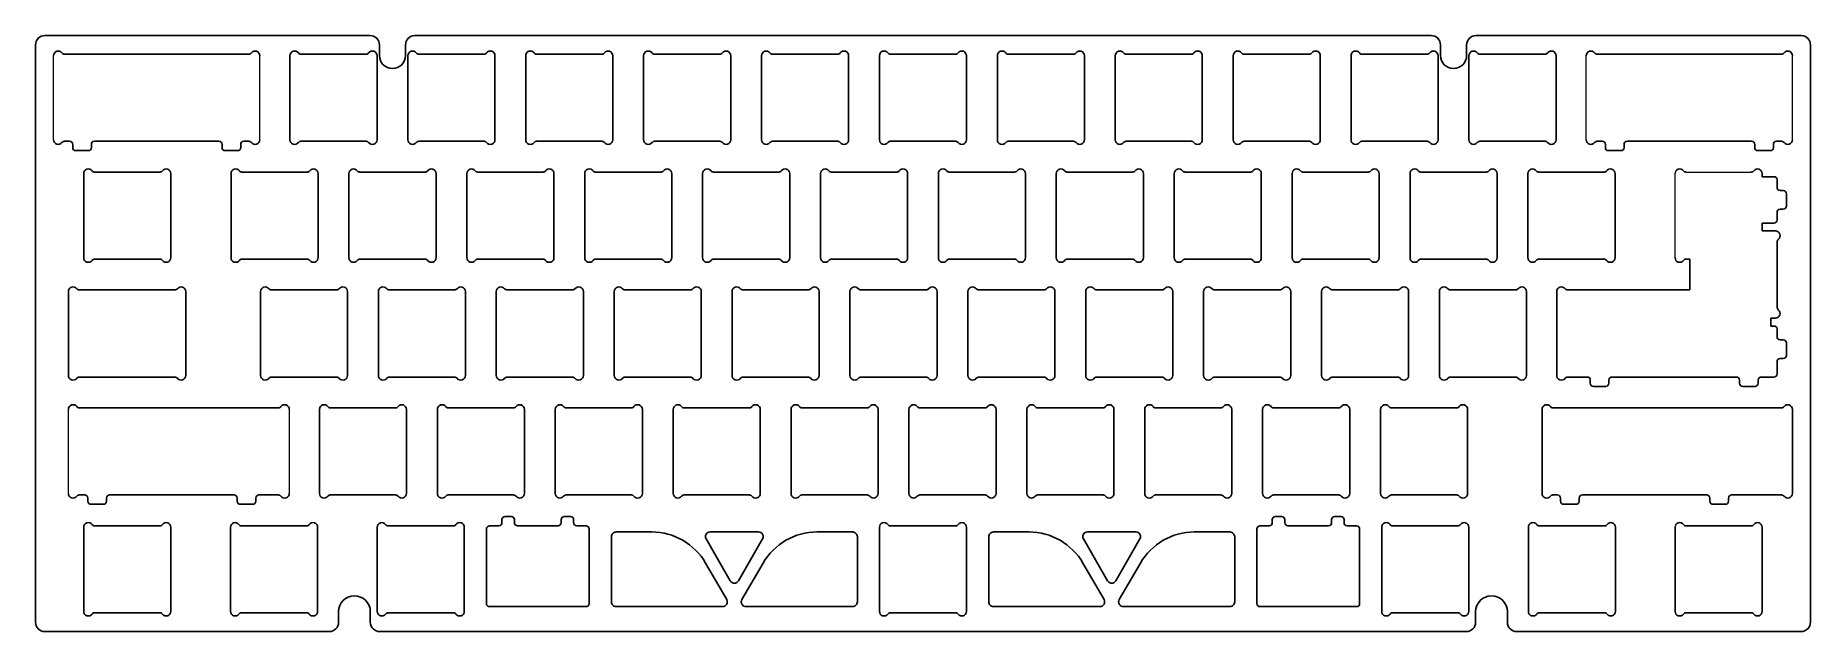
# Model space of a CAD drawing. Header units: millimetres. Extents: x 46 to 332, y 43 to 139.
import ezdxf

# ---------------------------------------------------------------- set-up
doc = ezdxf.new("R2010")
doc.units = ezdxf.units.MM
doc.layers.add('JELLY-00-00-06_PBL1', color=7, linetype='Continuous')
doc.layers.add('Visible_Pen_No__7', color=7, linetype='Continuous', lineweight=18)

msp = doc.modelspace()

# ---------------------------------------------------------------- linework, layer by layer
at = {"color": 4, "linetype": 'Continuous'}
for p, q in [((80.73, 135.81), (51.08, 135.81)), ((297.43, 135.81), (327.08, 135.81)), ((75.91, 121.81), (55.91, 121.81)), ((302.26, 121.81), (322.26, 121.81)), ((299.83, 83.91), (319.83, 83.91))]:
    msp.add_line(p, q, dxfattribs=at)
at = {"color": 4}
for p, q in [((51.91, 121.81), (51.08, 121.81)), ((52.41, 120.81), (52.41, 121.31)), ((54.91, 120.31), (52.91, 120.31)), ((55.41, 120.81), (55.41, 121.31)), ((76.41, 120.81), (76.41, 121.31)), ((78.91, 120.31), (76.91, 120.31)), ((79.41, 120.81), (79.41, 121.31)), ((79.91, 121.81), (80.73, 121.81)), ((298.26, 121.81), (297.43, 121.81)), ((298.76, 120.81), (298.76, 121.31)), ((299.26, 120.31), (301.26, 120.31)), ((301.76, 120.81), (301.76, 121.31)), ((322.76, 120.81), (322.76, 121.31)), ((323.26, 120.31), (325.26, 120.31)), ((325.76, 120.81), (325.76, 121.31)), ((326.26, 121.81), (327.08, 121.81)), ((323.97, 116.61), (323.97, 116.11)), ((325.85, 116.11), (323.97, 116.11)), ((326.35, 115.61), (326.35, 114.39)), ((327.35, 113.89), (326.85, 113.89)), ((327.85, 111.39), (327.85, 113.39)), ((323.97, 108.67), (325.85, 108.67)), ((323.97, 107.39), (323.97, 108.67)), ((326.35, 109.17), (326.35, 110.39)), ((327.35, 110.89), (326.85, 110.89)), ((326.1, 107.39), (323.97, 107.39)), ((326.35, 105.64), (326.35, 95.14)), ((51.71, 97.66), (51.71, 84.16)), ((68.83, 97.91), (53.46, 97.91)), ((70.58, 84.16), (70.58, 97.66)), ((290.94, 97.66), (290.94, 84.16)), ((292.69, 97.91), (312.35, 97.91)), ((325.33, 92.11), (325.33, 93.39)), ((325.33, 93.39), (326.1, 93.39)), ((325.33, 92.11), (325.85, 92.11)), ((326.35, 91.61), (326.35, 90.39)), ((327.35, 89.89), (326.85, 89.89)), ((327.85, 87.39), (327.85, 89.39)), ((326.35, 84.41), (326.35, 86.39)), ((327.35, 86.89), (326.85, 86.89)), ((53.46, 83.91), (68.83, 83.91)), ((296.33, 82.91), (296.33, 83.41)), ((299.33, 82.91), (299.33, 83.41)), ((320.33, 82.91), (320.33, 83.41)), ((323.33, 82.91), (323.33, 83.41)), ((323.83, 83.91), (325.85, 83.91)), ((296.83, 82.41), (298.83, 82.41)), ((320.83, 82.41), (322.83, 82.41)), ((53.46, 78.96), (85.47, 78.96)), ((288.58, 78.71), (288.58, 65.21)), ((327.08, 78.96), (290.33, 78.96)), ((328.83, 65.21), (328.83, 78.71)), ((53.46, 64.96), (54.34, 64.96)), ((54.84, 63.96), (54.84, 64.46)), ((55.34, 63.46), (57.34, 63.46)), ((57.84, 63.96), (57.84, 64.46)), ((58.34, 64.96), (78.34, 64.96)), ((78.84, 63.96), (78.84, 64.46)), ((79.34, 63.46), (81.34, 63.46)), ((81.84, 63.96), (81.84, 64.46)), ((82.34, 64.96), (85.47, 64.96)), ((291.06, 64.96), (290.33, 64.96)), ((291.56, 63.96), (291.56, 64.46)), ((292.06, 63.46), (294.06, 63.46)), ((294.56, 63.96), (294.56, 64.46)), ((295.06, 64.96), (315.06, 64.96)), ((315.56, 63.96), (315.56, 64.46)), ((316.06, 63.46), (318.06, 63.46)), ((318.56, 63.96), (318.56, 64.46)), ((327.08, 64.96), (319.06, 64.96))]:
    msp.add_line(p, q, dxfattribs=at)
for points in [[(101.71, 137.31, 0.414214), (100.21, 138.81), (47.93, 138.81, 0.414214), (46.43, 137.31), (46.43, 44.51, 0.414214), (47.93, 43.01), (93.65, 43.01, 0.414214), (95.15, 44.51), (95.15, 46.21, -1), (100.25, 46.21), (100.25, 44.51, 0.414214), (101.75, 43.01), (276.41, 43.01, 0.414214), (277.91, 44.51), (277.91, 46.21, -1), (283.01, 46.21), (283.01, 44.51, 0.414214), (284.51, 43.01), (330.23, 43.01, 0.414214), (331.73, 44.51), (331.73, 137.31, 0.414214), (330.23, 138.81), (277.96, 138.81, 0.414214), (276.46, 137.31), (276.46, 135.61, -1), (272.26, 135.61), (272.26, 137.31, 0.414214), (270.76, 138.81), (107.41, 138.81, 0.414214), (105.91, 137.31), (105.91, 135.61, -1), (101.71, 135.61)], [(99.58, 121.81), (89.08, 121.81, 0.236068), (88.68, 121.61, -0.720759), (87.33, 122.06), (87.33, 135.56, -0.720759), (88.68, 136.01, 0.236068), (89.08, 135.81), (99.58, 135.81, 0.236068), (99.98, 136.01, -0.720759), (101.33, 135.56), (101.33, 122.06, -0.720759), (99.98, 121.61, 0.236068)], [(107.63, 136.01, 0.720759), (106.28, 135.56), (106.28, 122.06, 0.720759), (107.63, 121.61, -0.236068), (108.03, 121.81), (118.53, 121.81, -0.236068), (118.93, 121.61, 0.720759), (120.28, 122.06), (120.28, 135.56, 0.720759), (118.93, 136.01, -0.236068), (118.53, 135.81), (108.03, 135.81, -0.236068)], [(137.48, 121.81), (126.98, 121.81, 0.236068), (126.58, 121.61, -0.720759), (125.23, 122.06), (125.23, 135.56, -0.720759), (126.58, 136.01, 0.236068), (126.98, 135.81), (137.48, 135.81, 0.236068), (137.88, 136.01, -0.720759), (139.23, 135.56), (139.23, 122.06, -0.720759), (137.88, 121.61, 0.236068)], [(145.93, 135.81), (156.43, 135.81, 0.236068), (156.83, 136.01, -0.720759), (158.18, 135.56), (158.18, 122.06, -0.720759), (156.83, 121.61, 0.236068), (156.43, 121.81), (145.93, 121.81, 0.236068), (145.53, 121.61, -0.720759), (144.18, 122.06), (144.18, 135.56, -0.720759), (145.53, 136.01, 0.236068)], [(164.88, 121.81, 0.236068), (164.48, 121.61, -0.720759), (163.13, 122.06), (163.13, 135.56, -0.720759), (164.48, 136.01, 0.236068), (164.88, 135.81), (175.38, 135.81, 0.236068), (175.78, 136.01, -0.720759), (177.13, 135.56), (177.13, 122.06, -0.720759), (175.78, 121.61, 0.236068), (175.38, 121.81)], [(183.83, 121.81, 0.236068), (183.43, 121.61, -0.720759), (182.08, 122.06), (182.08, 135.56, -0.720759), (183.43, 136.01, 0.236068), (183.83, 135.81), (194.33, 135.81, 0.236068), (194.73, 136.01, -0.720759), (196.08, 135.56), (196.08, 122.06, -0.720759), (194.73, 121.61, 0.236068), (194.33, 121.81)], [(215.03, 135.56, 0.720759), (213.68, 136.01, -0.236068), (213.28, 135.81), (202.78, 135.81, -0.236068), (202.38, 136.01, 0.720759), (201.03, 135.56), (201.03, 122.06, 0.720759), (202.38, 121.61, -0.236068), (202.78, 121.81), (213.28, 121.81, -0.236068), (213.68, 121.61, 0.720759), (215.03, 122.06)], [(221.33, 136.01, 0.720759), (219.98, 135.56), (219.98, 122.06, 0.720759), (221.33, 121.61, -0.236068), (221.73, 121.81), (232.23, 121.81, -0.236068), (232.63, 121.61, 0.720759), (233.98, 122.06), (233.98, 135.56, 0.720759), (232.63, 136.01, -0.236068), (232.23, 135.81), (221.73, 135.81, -0.236068)], [(251.18, 121.81), (240.68, 121.81, 0.236068), (240.28, 121.61, -0.720759), (238.93, 122.06), (238.93, 135.56, -0.720759), (240.28, 136.01, 0.236068), (240.68, 135.81), (251.18, 135.81, 0.236068), (251.58, 136.01, -0.720759), (252.93, 135.56), (252.93, 122.06, -0.720759), (251.58, 121.61, 0.236068)], [(270.13, 121.81), (259.63, 121.81, 0.236068), (259.23, 121.61, -0.720759), (257.88, 122.06), (257.88, 135.56, -0.720759), (259.23, 136.01, 0.236068), (259.63, 135.81), (270.13, 135.81, 0.236068), (270.53, 136.01, -0.720759), (271.88, 135.56), (271.88, 122.06, -0.720759), (270.53, 121.61, 0.236068)], [(278.58, 135.81), (289.08, 135.81, 0.236068), (289.48, 136.01, -0.720759), (290.83, 135.56), (290.83, 122.06, -0.720759), (289.48, 121.61, 0.236068), (289.08, 121.81), (278.58, 121.81, 0.236068), (278.18, 121.61, -0.720759), (276.83, 122.06), (276.83, 135.56, -0.720759), (278.18, 136.01, 0.236068)], [(68.19, 116.61), (68.19, 103.11, -0.720759), (66.84, 102.66, 0.236068), (66.44, 102.86), (55.94, 102.86, 0.236068), (55.54, 102.66, -0.720759), (54.19, 103.11), (54.19, 116.61, -0.720759), (55.54, 117.06, 0.236068), (55.94, 116.86), (66.44, 116.86, 0.236068), (66.84, 117.06, -0.720759)], [(90.51, 102.66, 0.236068), (90.11, 102.86), (79.61, 102.86, 0.236068), (79.21, 102.66, -0.720759), (77.86, 103.11), (77.86, 116.61, -0.720759), (79.21, 117.06, 0.236068), (79.61, 116.86), (90.11, 116.86, 0.236068), (90.51, 117.06, -0.720759), (91.86, 116.61), (91.86, 103.11, -0.720759)], [(96.81, 103.11, 0.720759), (98.16, 102.66, -0.236068), (98.56, 102.86), (109.06, 102.86, -0.236068), (109.46, 102.66, 0.720759), (110.81, 103.11), (110.81, 116.61, 0.720759), (109.46, 117.06, -0.236068), (109.06, 116.86), (98.56, 116.86, -0.236068), (98.16, 117.06, 0.720759), (96.81, 116.61)], [(117.51, 102.86, 0.236068), (117.11, 102.66, -0.720759), (115.76, 103.11), (115.76, 116.61, -0.720759), (117.11, 117.06, 0.236068), (117.51, 116.86), (128.01, 116.86, 0.236068), (128.41, 117.06, -0.720759), (129.76, 116.61), (129.76, 103.11, -0.720759), (128.41, 102.66, 0.236068), (128.01, 102.86)], [(147.36, 102.66, 0.720759), (148.71, 103.11), (148.71, 116.61, 0.720759), (147.36, 117.06, -0.236068), (146.96, 116.86), (136.46, 116.86, -0.236068), (136.06, 117.06, 0.720759), (134.71, 116.61), (134.71, 103.11, 0.720759), (136.06, 102.66, -0.236068), (136.46, 102.86), (146.96, 102.86, -0.236068)], [(166.31, 102.66, 0.720759), (167.66, 103.11), (167.66, 116.61, 0.720759), (166.31, 117.06, -0.236068), (165.91, 116.86), (155.41, 116.86, -0.236068), (155.01, 117.06, 0.720759), (153.66, 116.61), (153.66, 103.11, 0.720759), (155.01, 102.66, -0.236068), (155.41, 102.86), (165.91, 102.86, -0.236068)], [(174.36, 102.86, 0.236068), (173.96, 102.66, -0.720759), (172.61, 103.11), (172.61, 116.61, -0.720759), (173.96, 117.06, 0.236068), (174.36, 116.86), (184.86, 116.86, 0.236068), (185.26, 117.06, -0.720759), (186.61, 116.61), (186.61, 103.11, -0.720759), (185.26, 102.66, 0.236068), (184.86, 102.86)], [(203.81, 116.86, 0.236068), (204.21, 117.06, -0.720759), (205.56, 116.61), (205.56, 103.11, -0.720759), (204.21, 102.66, 0.236068), (203.81, 102.86), (193.31, 102.86, 0.236068), (192.91, 102.66, -0.720759), (191.56, 103.11), (191.56, 116.61, -0.720759), (192.91, 117.06, 0.236068), (193.31, 116.86)], [(210.51, 103.11, 0.720759), (211.86, 102.66, -0.236068), (212.26, 102.86), (222.76, 102.86, -0.236068), (223.16, 102.66, 0.720759), (224.51, 103.11), (224.51, 116.61, 0.720759), (223.16, 117.06, -0.236068), (222.76, 116.86), (212.26, 116.86, -0.236068), (211.86, 117.06, 0.720759), (210.51, 116.61)], [(243.46, 116.61), (243.46, 103.11, -0.720759), (242.11, 102.66, 0.236068), (241.71, 102.86), (231.21, 102.86, 0.236068), (230.81, 102.66, -0.720759), (229.46, 103.11), (229.46, 116.61, -0.720759), (230.81, 117.06, 0.236068), (231.21, 116.86), (241.71, 116.86, 0.236068), (242.11, 117.06, -0.720759)], [(261.06, 102.66, 0.236068), (260.66, 102.86), (250.16, 102.86, 0.236068), (249.76, 102.66, -0.720759), (248.41, 103.11), (248.41, 116.61, -0.720759), (249.76, 117.06, 0.236068), (250.16, 116.86), (260.66, 116.86, 0.236068), (261.06, 117.06, -0.720759), (262.41, 116.61), (262.41, 103.11, -0.720759)], [(279.61, 116.86, 0.236068), (280.01, 117.06, -0.720759), (281.36, 116.61), (281.36, 103.11, -0.720759), (280.01, 102.66, 0.236068), (279.61, 102.86), (269.11, 102.86, 0.236068), (268.71, 102.66, -0.720759), (267.36, 103.11), (267.36, 116.61, -0.720759), (268.71, 117.06, 0.236068), (269.11, 116.86)], [(300.31, 116.61, 0.720759), (298.96, 117.06, -0.236068), (298.56, 116.86), (288.06, 116.86, -0.236068), (287.66, 117.06, 0.720759), (286.31, 116.61), (286.31, 103.11, 0.720759), (287.66, 102.66, -0.236068), (288.06, 102.86), (298.56, 102.86, -0.236068), (298.96, 102.66, 0.720759), (300.31, 103.11)], [(83.94, 98.11, 0.720759), (82.59, 97.66), (82.59, 84.16, 0.720759), (83.94, 83.71, -0.236068), (84.34, 83.91), (94.84, 83.91, -0.236068), (95.24, 83.71, 0.720759), (96.59, 84.16), (96.59, 97.66, 0.720759), (95.24, 98.11, -0.236068), (94.84, 97.91), (84.34, 97.91, -0.236068)], [(102.89, 98.11, 0.720759), (101.54, 97.66), (101.54, 84.16, 0.720759), (102.89, 83.71, -0.236068), (103.29, 83.91), (113.79, 83.91, -0.236068), (114.19, 83.71, 0.720759), (115.54, 84.16), (115.54, 97.66, 0.720759), (114.19, 98.11, -0.236068), (113.79, 97.91), (103.29, 97.91, -0.236068)], [(134.49, 97.66), (134.49, 84.16, -0.720759), (133.14, 83.71, 0.236068), (132.74, 83.91), (122.24, 83.91, 0.236068), (121.84, 83.71, -0.720759), (120.49, 84.16), (120.49, 97.66, -0.720759), (121.84, 98.11, 0.236068), (122.24, 97.91), (132.74, 97.91, 0.236068), (133.14, 98.11, -0.720759)], [(153.44, 97.66), (153.44, 84.16, -0.720759), (152.09, 83.71, 0.236068), (151.69, 83.91), (141.19, 83.91, 0.236068), (140.79, 83.71, -0.720759), (139.44, 84.16), (139.44, 97.66, -0.720759), (140.79, 98.11, 0.236068), (141.19, 97.91), (151.69, 97.91, 0.236068), (152.09, 98.11, -0.720759)], [(160.14, 97.91), (170.64, 97.91, 0.236068), (171.04, 98.11, -0.720759), (172.39, 97.66), (172.39, 84.16, -0.720759), (171.04, 83.71, 0.236068), (170.64, 83.91), (160.14, 83.91, 0.236068), (159.74, 83.71, -0.720759), (158.39, 84.16), (158.39, 97.66, -0.720759), (159.74, 98.11, 0.236068)], [(191.34, 97.66), (191.34, 84.16, -0.720759), (189.99, 83.71, 0.236068), (189.59, 83.91), (179.09, 83.91, 0.236068), (178.69, 83.71, -0.720759), (177.34, 84.16), (177.34, 97.66, -0.720759), (178.69, 98.11, 0.236068), (179.09, 97.91), (189.59, 97.91, 0.236068), (189.99, 98.11, -0.720759)], [(210.29, 97.66), (210.29, 84.16, -0.720759), (208.94, 83.71, 0.236068), (208.54, 83.91), (198.04, 83.91, 0.236068), (197.64, 83.71, -0.720759), (196.29, 84.16), (196.29, 97.66, -0.720759), (197.64, 98.11, 0.236068), (198.04, 97.91), (208.54, 97.91, 0.236068), (208.94, 98.11, -0.720759)], [(227.89, 83.71, 0.720759), (229.24, 84.16), (229.24, 97.66, 0.720759), (227.89, 98.11, -0.236068), (227.49, 97.91), (216.99, 97.91, -0.236068), (216.59, 98.11, 0.720759), (215.24, 97.66), (215.24, 84.16, 0.720759), (216.59, 83.71, -0.236068), (216.99, 83.91), (227.49, 83.91, -0.236068)], [(235.54, 98.11, 0.720759), (234.19, 97.66), (234.19, 84.16, 0.720759), (235.54, 83.71, -0.236068), (235.94, 83.91), (246.44, 83.91, -0.236068), (246.84, 83.71, 0.720759), (248.19, 84.16), (248.19, 97.66, 0.720759), (246.84, 98.11, -0.236068), (246.44, 97.91), (235.94, 97.91, -0.236068)], [(265.79, 83.71, 0.236068), (265.39, 83.91), (254.89, 83.91, 0.236068), (254.49, 83.71, -0.720759), (253.14, 84.16), (253.14, 97.66, -0.720759), (254.49, 98.11, 0.236068), (254.89, 97.91), (265.39, 97.91, 0.236068), (265.79, 98.11, -0.720759), (267.14, 97.66), (267.14, 84.16, -0.720759)], [(284.34, 97.91, 0.236068), (284.74, 98.11, -0.720759), (286.09, 97.66), (286.09, 84.16, -0.720759), (284.74, 83.71, 0.236068), (284.34, 83.91), (273.84, 83.91, 0.236068), (273.44, 83.71, -0.720759), (272.09, 84.16), (272.09, 97.66, -0.720759), (273.44, 98.11, 0.236068), (273.84, 97.91)], [(106.07, 78.71, 0.720759), (104.72, 79.16, -0.236068), (104.32, 78.96), (93.82, 78.96, -0.236068), (93.42, 79.16, 0.720759), (92.07, 78.71), (92.07, 65.21, 0.720759), (93.42, 64.76, -0.236068), (93.82, 64.96), (104.32, 64.96, -0.236068), (104.72, 64.76, 0.720759), (106.07, 65.21)], [(112.77, 78.96), (123.27, 78.96, 0.236068), (123.67, 79.16, -0.720759), (125.02, 78.71), (125.02, 65.21, -0.720759), (123.67, 64.76, 0.236068), (123.27, 64.96), (112.77, 64.96, 0.236068), (112.37, 64.76, -0.720759), (111.02, 65.21), (111.02, 78.71, -0.720759), (112.37, 79.16, 0.236068)], [(129.97, 65.21), (129.97, 78.71, -0.720759), (131.32, 79.16, 0.236068), (131.72, 78.96), (142.22, 78.96, 0.236068), (142.62, 79.16, -0.720759), (143.97, 78.71), (143.97, 65.21, -0.720759), (142.62, 64.76, 0.236068), (142.22, 64.96), (131.72, 64.96, 0.236068), (131.32, 64.76, -0.720759)], [(148.92, 65.21, 0.720759), (150.27, 64.76, -0.236068), (150.67, 64.96), (161.17, 64.96, -0.236068), (161.57, 64.76, 0.720759), (162.92, 65.21), (162.92, 78.71, 0.720759), (161.57, 79.16, -0.236068), (161.17, 78.96), (150.67, 78.96, -0.236068), (150.27, 79.16, 0.720759), (148.92, 78.71)], [(169.62, 78.96), (180.12, 78.96, 0.236068), (180.52, 79.16, -0.720759), (181.87, 78.71), (181.87, 65.21, -0.720759), (180.52, 64.76, 0.236068), (180.12, 64.96), (169.62, 64.96, 0.236068), (169.22, 64.76, -0.720759), (167.87, 65.21), (167.87, 78.71, -0.720759), (169.22, 79.16, 0.236068)], [(186.82, 65.21, 0.720759), (188.17, 64.76, -0.236068), (188.57, 64.96), (199.07, 64.96, -0.236068), (199.47, 64.76, 0.720759), (200.82, 65.21), (200.82, 78.71, 0.720759), (199.47, 79.16, -0.236068), (199.07, 78.96), (188.57, 78.96, -0.236068), (188.17, 79.16, 0.720759), (186.82, 78.71)], [(218.42, 64.76, 0.720759), (219.77, 65.21), (219.77, 78.71, 0.720759), (218.42, 79.16, -0.236068), (218.02, 78.96), (207.52, 78.96, -0.236068), (207.12, 79.16, 0.720759), (205.77, 78.71), (205.77, 65.21, 0.720759), (207.12, 64.76, -0.236068), (207.52, 64.96), (218.02, 64.96, -0.236068)], [(226.07, 79.16, 0.720759), (224.72, 78.71), (224.72, 65.21, 0.720759), (226.07, 64.76, -0.236068), (226.47, 64.96), (236.97, 64.96, -0.236068), (237.37, 64.76, 0.720759), (238.72, 65.21), (238.72, 78.71, 0.720759), (237.37, 79.16, -0.236068), (236.97, 78.96), (226.47, 78.96, -0.236068)], [(245.42, 78.96), (255.92, 78.96, 0.236068), (256.32, 79.16, -0.720759), (257.67, 78.71), (257.67, 65.21, -0.720759), (256.32, 64.76, 0.236068), (255.92, 64.96), (245.42, 64.96, 0.236068), (245.02, 64.76, -0.720759), (243.67, 65.21), (243.67, 78.71, -0.720759), (245.02, 79.16, 0.236068)], [(263.97, 79.16, 0.236068), (264.37, 78.96), (274.87, 78.96, 0.236068), (275.27, 79.16, -0.720759), (276.62, 78.71), (276.62, 65.21, -0.720759), (275.27, 64.76, 0.236068), (274.87, 64.96), (264.37, 64.96, 0.236068), (263.97, 64.76, -0.720759), (262.62, 65.21), (262.62, 78.71, -0.720759)], [(66.84, 45.81, 0.720759), (68.19, 46.26), (68.19, 59.76, 0.720759), (66.84, 60.21, -0.236068), (66.44, 60.01), (55.94, 60.01, -0.236068), (55.54, 60.21, 0.720759), (54.19, 59.76), (54.19, 46.26, 0.720759), (55.54, 45.81, -0.236068), (55.94, 46.01), (66.44, 46.01, -0.236068)], [(91.77, 59.76, 0.720759), (90.42, 60.21, -0.236068), (90.02, 60.01), (79.52, 60.01, -0.236068), (79.12, 60.21, 0.720759), (77.77, 59.76), (77.77, 46.26, 0.720759), (79.12, 45.81, -0.236068), (79.52, 46.01), (90.02, 46.01, -0.236068), (90.42, 45.81, 0.720759), (91.77, 46.26)], [(101.35, 46.26), (101.35, 59.76, -0.720759), (102.7, 60.21, 0.236068), (103.1, 60.01), (113.6, 60.01, 0.236068), (114, 60.21, -0.720759), (115.35, 59.76), (115.35, 46.26, -0.720759), (114, 45.81, 0.236068), (113.6, 46.01), (103.1, 46.01, 0.236068), (102.7, 45.81, -0.720759)], [(196.08, 59.76, 0.720759), (194.73, 60.21, -0.236068), (194.33, 60.01), (183.83, 60.01, -0.236068), (183.43, 60.21, 0.720759), (182.08, 59.76), (182.08, 46.26, 0.720759), (183.43, 45.81, -0.236068), (183.83, 46.01), (194.33, 46.01, -0.236068), (194.73, 45.81, 0.720759), (196.08, 46.26)], [(262.81, 46.26, 0.720759), (264.16, 45.81, -0.236068), (264.56, 46.01), (275.06, 46.01, -0.236068), (275.46, 45.81, 0.720759), (276.81, 46.26), (276.81, 59.76, 0.720759), (275.46, 60.21, -0.236068), (275.06, 60.01), (264.56, 60.01, -0.236068), (264.16, 60.21, 0.720759), (262.81, 59.76)], [(286.39, 46.26, 0.720759), (287.74, 45.81, -0.236068), (288.14, 46.01), (298.64, 46.01, -0.236068), (299.04, 45.81, 0.720759), (300.39, 46.26), (300.39, 59.76, 0.720759), (299.04, 60.21, -0.236068), (298.64, 60.01), (288.14, 60.01, -0.236068), (287.74, 60.21, 0.720759), (286.39, 59.76)], [(323.97, 59.76, 0.720759), (322.62, 60.21, -0.236068), (322.22, 60.01), (311.72, 60.01, -0.236068), (311.32, 60.21, 0.720759), (309.97, 59.76), (309.97, 46.26, 0.720759), (311.32, 45.81, -0.236068), (311.72, 46.01), (322.22, 46.01, -0.236068), (322.62, 45.81, 0.720759), (323.97, 46.26)], [(156.88, 47.01), (139.74, 47.01, -0.414214), (138.99, 47.76), (138.99, 58.26, -0.414214), (139.74, 59.01), (145.48, 59.01, -0.267949), (154.14, 54.01), (157.53, 48.14, -0.57735)], [(154.86, 59.01), (162.65, 59.01, -0.57735), (163.3, 57.89), (159.41, 51.14, -0.57735), (158.11, 51.14), (154.21, 57.89, -0.57735)], [(159.98, 48.14), (163.38, 54.01, -0.267949), (172.04, 59.01), (177.78, 59.01, -0.414214), (178.53, 58.26), (178.53, 47.76, -0.414214), (177.78, 47.01), (160.63, 47.01, -0.57735)], [(200.39, 59.01), (206.13, 59.01, -0.267949), (214.79, 54.01), (218.18, 48.14, -0.57735), (217.53, 47.01), (200.39, 47.01, -0.414214), (199.64, 47.76), (199.64, 58.26, -0.414214)], [(223.95, 57.89, 0.57735), (223.3, 59.01), (215.51, 59.01, 0.57735), (214.86, 57.89), (218.76, 51.14, 0.57735), (220.06, 51.14)], [(220.63, 48.14), (224.03, 54.01, -0.267949), (232.69, 59.01), (238.43, 59.01, -0.414214), (239.18, 58.26), (239.18, 47.76, -0.414214), (238.43, 47.01), (221.28, 47.01, -0.57735)]]:
    msp.add_lwpolyline(points, format="xyb", close=True)
for points in [[(123.41, 60.51, 0.414214), (123.91, 60.01), (130.43, 60.01, 0.414214), (130.93, 60.51), (130.93, 61.01, -0.414214), (131.43, 61.51), (132.43, 61.51, -0.414214), (132.93, 61.01), (132.93, 60.51, 0.414214), (133.43, 60.01), (134.93, 60.01, -0.414214), (135.43, 59.51), (135.43, 47.51, -0.414214), (134.93, 47.01), (119.41, 47.01, -0.414214), (118.91, 47.51), (118.91, 59.51, -0.414214), (119.41, 60.01), (120.91, 60.01, 0.414214), (121.41, 60.51), (121.41, 61.01, -0.414214), (121.91, 61.51), (122.91, 61.51, -0.414214), (123.41, 61.01)], [(247.23, 60.51, 0.414214), (247.73, 60.01), (254.26, 60.01, 0.414214), (254.76, 60.51), (254.76, 61.01, -0.414214), (255.26, 61.51), (256.26, 61.51, -0.414214), (256.76, 61.01), (256.76, 60.51, 0.414214), (257.26, 60.01), (258.76, 60.01, -0.414214), (259.26, 59.51), (259.26, 47.51, -0.414214), (258.76, 47.01), (243.23, 47.01, -0.414214), (242.73, 47.51), (242.73, 59.51, -0.414214), (243.23, 60.01), (244.73, 60.01, 0.414214), (245.23, 60.51), (245.23, 61.01, -0.414214), (245.73, 61.51), (246.73, 61.51, -0.414214), (247.23, 61.01)]]:
    msp.add_lwpolyline(points, format="xyb", close=True, dxfattribs=at)
for centre, radius, start, end in [((50.08, 135.56), 0.75, 36.8699, 180), ((51.08, 136.31), 0.5, 216.8699, 270), ((80.73, 136.31), 0.5, 270, 323.1301), ((81.73, 135.56), 0.75, 360, 143.1301), ((296.43, 135.56), 0.75, 36.8699, 180), ((297.43, 136.31), 0.5, 216.8699, 270), ((327.08, 136.31), 0.5, 270, 323.1301), ((328.08, 135.56), 0.75, 360, 143.1301), ((50.08, 122.06), 0.75, 180, 323.1301), ((51.08, 121.31), 0.5, 90, 143.1301), ((51.91, 121.31), 0.5, 0, 90), ((52.91, 120.81), 0.5, 180, 270), ((54.91, 120.81), 0.5, 270, 0), ((55.91, 121.31), 0.5, 90, 180), ((75.91, 121.31), 0.5, 0, 90), ((76.91, 120.81), 0.5, 180, 270), ((78.91, 120.81), 0.5, 270, 0), ((79.91, 121.31), 0.5, 90, 180), ((80.73, 121.31), 0.5, 36.8699, 90), ((81.73, 122.06), 0.75, 216.8699, 0), ((296.43, 122.06), 0.75, 180, 323.1301), ((297.43, 121.31), 0.5, 90, 143.1301), ((298.26, 121.31), 0.5, 0, 90), ((299.26, 120.81), 0.5, 180, 270), ((301.26, 120.81), 0.5, 270, 0), ((302.26, 121.31), 0.5, 90, 180), ((322.26, 121.31), 0.5, 0, 90), ((323.26, 120.81), 0.5, 180, 270), ((325.26, 120.81), 0.5, 270, 0), ((326.26, 121.31), 0.5, 90, 180), ((327.08, 121.31), 0.5, 36.8699, 90), ((328.08, 122.06), 0.75, 216.8699, 0), ((310.72, 116.61), 0.75, 36.8699, 180), ((311.72, 117.36), 0.5, 216.8699, 270), ((322.22, 117.36), 0.5, 270, 323.1301), ((323.22, 116.61), 0.75, 360, 143.1301), ((325.85, 115.61), 0.5, 0, 90), ((326.85, 114.39), 0.5, 180, 270), ((327.35, 113.39), 0.5, 0, 90), ((327.35, 111.39), 0.5, 270, 0), ((325.85, 109.17), 0.5, 270, 0), ((326.85, 110.39), 0.5, 90, 180), ((326.1, 106.64), 0.75, 306.8699, 90), ((326.85, 105.64), 0.5, 126.8699, 180), ((310.72, 103.11), 0.75, 180, 323.1301), ((311.72, 102.36), 0.5, 90, 143.1301), ((52.46, 97.66), 0.75, 36.8699, 180), ((53.46, 98.41), 0.5, 216.8699, 270), ((68.83, 98.41), 0.5, 270, 323.1301), ((69.83, 97.66), 0.75, 360, 143.1301), ((291.69, 97.66), 0.75, 36.8699, 180), ((292.69, 98.41), 0.5, 216.8699, 270), ((326.1, 94.14), 0.75, 270, 53.1301), ((326.85, 95.14), 0.5, 180, 233.1301), ((325.85, 91.61), 0.5, 0, 90), ((326.85, 90.39), 0.5, 180, 270), ((327.35, 89.39), 0.5, 0, 90), ((326.85, 86.39), 0.5, 90, 180), ((327.35, 87.39), 0.5, 270, 0), ((52.46, 84.16), 0.75, 180, 323.1301), ((53.46, 83.41), 0.5, 90, 143.1301), ((68.83, 83.41), 0.5, 36.8699, 90), ((69.83, 84.16), 0.75, 216.8699, 360), ((291.69, 84.16), 0.75, 180, 323.1301), ((292.69, 83.41), 0.5, 90, 143.1301), ((295.83, 83.41), 0.5, 0, 90), ((296.83, 82.91), 0.5, 180, 270), ((298.83, 82.91), 0.5, 270, 0), ((299.83, 83.41), 0.5, 90, 180), ((319.83, 83.41), 0.5, 0, 90), ((320.83, 82.91), 0.5, 180, 270), ((322.83, 82.91), 0.5, 270, 0), ((323.83, 83.41), 0.5, 90, 180), ((325.85, 84.41), 0.5, 270, 0), ((52.46, 78.71), 0.75, 36.8699, 180), ((53.46, 79.46), 0.5, 216.8699, 270), ((85.47, 79.46), 0.5, 270, 323.1301), ((86.47, 78.71), 0.75, 360, 143.1301), ((289.33, 78.71), 0.75, 36.8699, 180), ((290.33, 79.46), 0.5, 216.8699, 270), ((327.08, 79.46), 0.5, 270, 323.1301), ((328.08, 78.71), 0.75, 360, 143.1301), ((52.46, 65.21), 0.75, 180, 323.1301), ((53.46, 64.46), 0.5, 90, 143.1301), ((54.34, 64.46), 0.5, 0, 90), ((55.34, 63.96), 0.5, 180, 270), ((57.34, 63.96), 0.5, 270, 0), ((58.34, 64.46), 0.5, 90, 180), ((78.34, 64.46), 0.5, 0, 90), ((79.34, 63.96), 0.5, 180, 270), ((81.34, 63.96), 0.5, 270, 0), ((82.34, 64.46), 0.5, 90, 180), ((85.47, 64.46), 0.5, 36.8699, 90), ((86.47, 65.21), 0.75, 216.8699, 0), ((289.33, 65.21), 0.75, 180, 323.1301), ((290.33, 64.46), 0.5, 90, 143.1301), ((291.06, 64.46), 0.5, 0, 90), ((292.06, 63.96), 0.5, 180, 270), ((294.06, 63.96), 0.5, 270, 0), ((295.06, 64.46), 0.5, 90, 180), ((315.06, 64.46), 0.5, 0, 90), ((316.06, 63.96), 0.5, 180, 270), ((318.06, 63.96), 0.5, 270, 0), ((319.06, 64.46), 0.5, 90, 180), ((327.08, 64.46), 0.5, 36.8699, 90), ((328.08, 65.21), 0.75, 216.8699, 0)]:
    msp.add_arc(centre, radius, start, end, dxfattribs=at)
at = {"layer": 'JELLY-00-00-06_PBL1', "color": 4, "linetype": 'Continuous'}
for p, q in [((312.35, 102.86), (311.72, 102.86)), ((312.35, 97.91), (312.35, 102.86)), ((295.83, 83.91), (292.69, 83.91))]:
    msp.add_line(p, q, dxfattribs=at)
at = {"layer": 'Visible_Pen_No__7', "color": 4, "linetype": 'Continuous', "lineweight": 18}
for p, q in [((49.33, 122.06), (49.33, 135.56)), ((82.48, 122.06), (82.48, 135.56)), ((295.68, 122.06), (295.68, 135.56)), ((328.83, 122.06), (328.83, 135.56)), ((309.97, 103.11), (309.97, 116.61)), ((311.72, 116.86), (322.22, 116.86)), ((51.71, 65.21), (51.71, 78.71)), ((87.22, 78.71), (87.22, 65.21))]:
    msp.add_line(p, q, dxfattribs=at)

doc.saveas('drawing.dxf')
